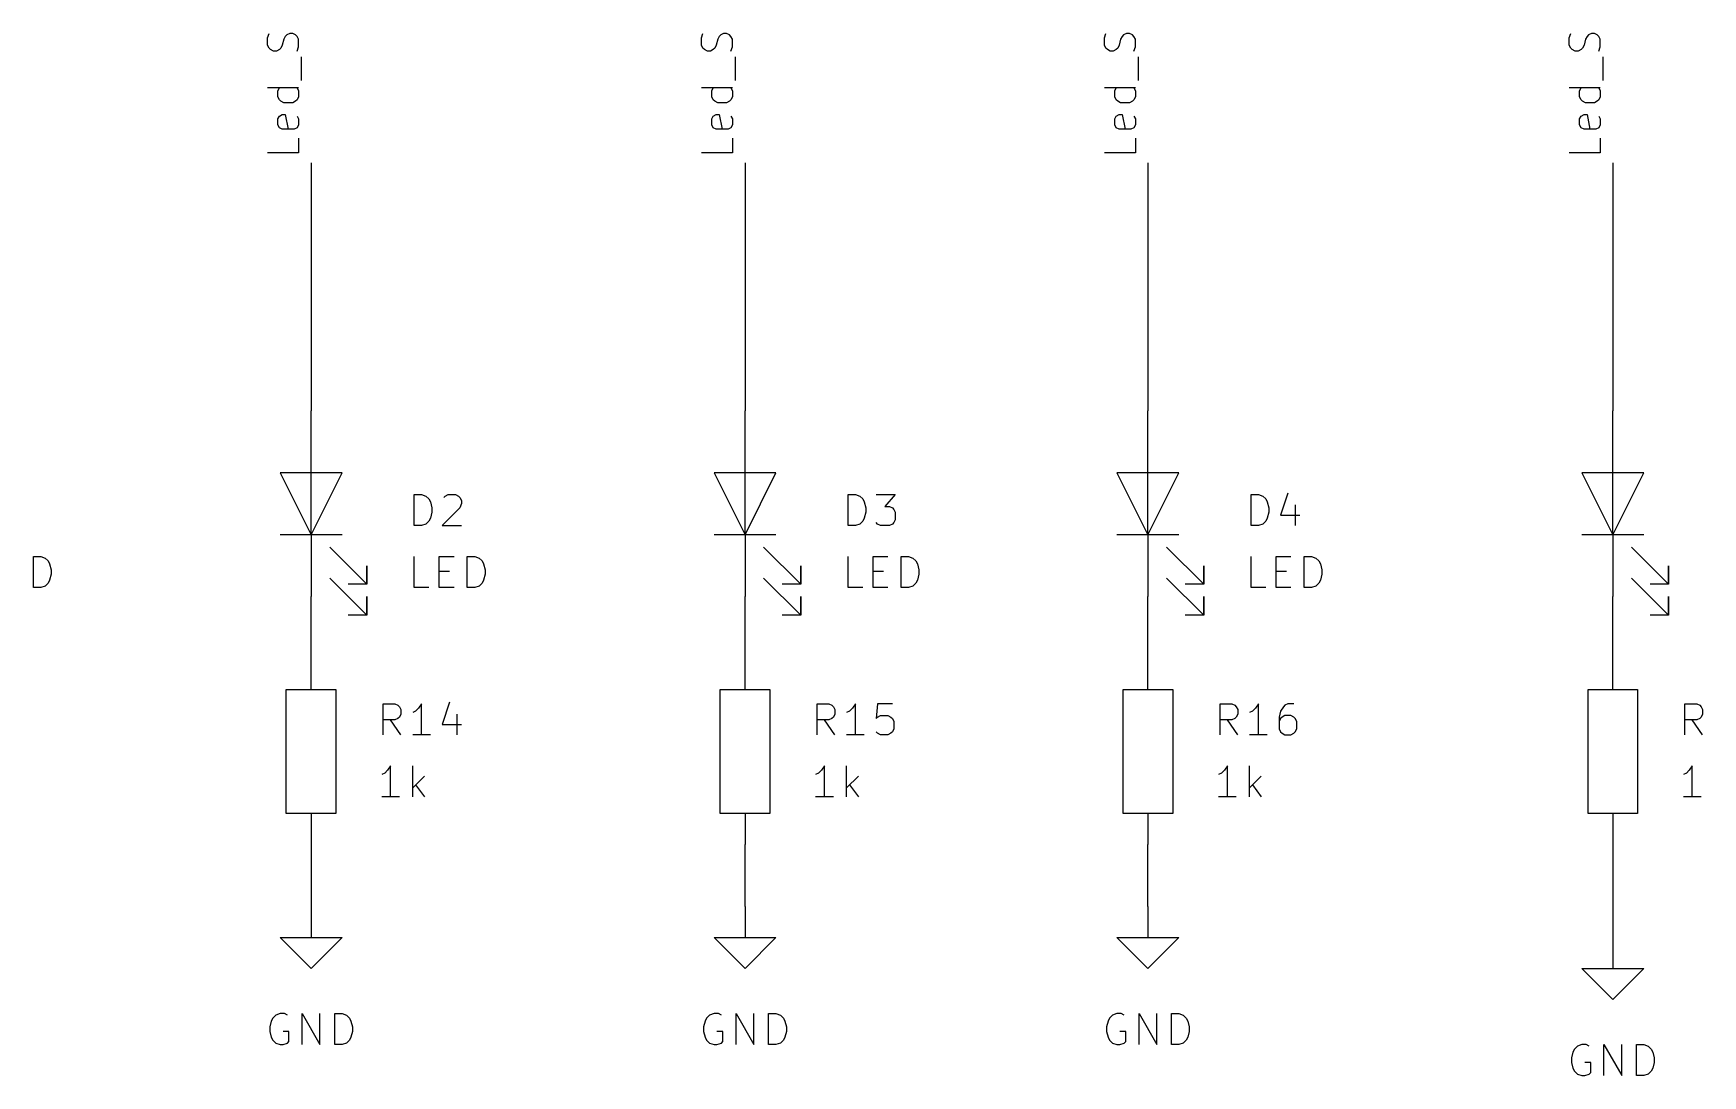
# Model space of a CAD drawing. Extents: x 0.4 to 11.3, y -7.9 to -0.4.
# Drawn here: x 5.852 to 8.545, y -5.673 to -3.991 of the extents above; entities that cross this region are included whole.
import ezdxf

# ---------------------------------------------------------------- set-up
doc = ezdxf.new("R2010")
doc.units = 0
doc.header["$MEASUREMENT"] = 0
for name, color, linetype in [('CYAN2', 4, 'CONTINUOUS'), ('GRAY1', 251, 'CONTINUOUS'), ('GREEN3', 91, 'CONTINUOUS'), ('RED2', 1, 'CONTINUOUS')]:
    doc.layers.add(name, color=color, linetype=linetype)

msp = doc.modelspace()

# ---------------------------------------------------------------- linework, layer by layer
at = {"layer": 'CYAN2', "linetype": 'CONTINUOUS'}
for p, q in [((6.4663, -4.7853), (6.4663, -4.7353)), ((6.4663, -4.7353), (6.4782, -4.7353)), ((6.4782, -4.7353), (6.4853, -4.7377)), ((6.4853, -4.7377), (6.4901, -4.7424)), ((6.5139, -4.7401), (6.5163, -4.7377)), ((6.5163, -4.7377), (6.521, -4.7353)), ((6.521, -4.7353), (6.5329, -4.7353)), ((6.5329, -4.7353), (6.5377, -4.7377)), ((6.5377, -4.7377), (6.5401, -4.7401)), ((7.1663, -4.7853), (7.1663, -4.7353)), ((7.1663, -4.7353), (7.1782, -4.7353)), ((7.1782, -4.7353), (7.1853, -4.7377)), ((7.1853, -4.7377), (7.1901, -4.7424)), ((7.2115, -4.7353), (7.2425, -4.7353)), ((7.2425, -4.7353), (7.2258, -4.7543)), ((7.8163, -4.7853), (7.8163, -4.7353)), ((7.8163, -4.7353), (7.8282, -4.7353)), ((7.8282, -4.7353), (7.8353, -4.7377)), ((7.8353, -4.7377), (7.8401, -4.7424)), ((7.8758, -4.7329), (7.8639, -4.7686)), ((6.4901, -4.7424), (6.4925, -4.7472)), ((6.4925, -4.7472), (6.4949, -4.7567)), ((6.4949, -4.7639), (6.4925, -4.7734)), ((6.4949, -4.7567), (6.4949, -4.7639)), ((6.5401, -4.7567), (6.5115, -4.7853)), ((6.5401, -4.7401), (6.5425, -4.7448)), ((6.5425, -4.7496), (6.5401, -4.7567)), ((6.5425, -4.7448), (6.5425, -4.7496)), ((7.1901, -4.7424), (7.1925, -4.7472)), ((7.1925, -4.7472), (7.1949, -4.7567)), ((7.1949, -4.7639), (7.1925, -4.7734)), ((7.1949, -4.7567), (7.1949, -4.7639)), ((7.2258, -4.7543), (7.2329, -4.7543)), ((7.2329, -4.7543), (7.2377, -4.7567)), ((7.2377, -4.7567), (7.2401, -4.7591)), ((7.2401, -4.7591), (7.2425, -4.7639)), ((7.2425, -4.7639), (7.2425, -4.7758)), ((7.8401, -4.7424), (7.8425, -4.7472)), ((7.8425, -4.7472), (7.8449, -4.7567)), ((7.8449, -4.7639), (7.8425, -4.7734)), ((7.8449, -4.7567), (7.8449, -4.7639)), ((7.8877, -4.752), (7.8877, -4.7853)), ((6.4782, -4.7853), (6.4663, -4.7853)), ((6.4853, -4.7829), (6.4782, -4.7853)), ((6.4901, -4.7782), (6.4853, -4.7829)), ((6.4925, -4.7734), (6.4901, -4.7782)), ((6.5115, -4.7853), (6.5425, -4.7853)), ((7.1782, -4.7853), (7.1663, -4.7853)), ((7.1853, -4.7829), (7.1782, -4.7853)), ((7.1901, -4.7782), (7.1853, -4.7829)), ((7.1925, -4.7734), (7.1901, -4.7782)), ((7.2139, -4.7829), (7.2115, -4.7805)), ((7.2187, -4.7853), (7.2139, -4.7829)), ((7.2329, -4.7853), (7.2187, -4.7853)), ((7.2377, -4.7829), (7.2329, -4.7853)), ((7.2401, -4.7805), (7.2377, -4.7829)), ((7.2425, -4.7758), (7.2401, -4.7805)), ((7.8282, -4.7853), (7.8163, -4.7853)), ((7.8353, -4.7829), (7.8282, -4.7853)), ((7.8401, -4.7782), (7.8353, -4.7829)), ((7.8425, -4.7734), (7.8401, -4.7782)), ((7.8639, -4.7686), (7.8949, -4.7686)), ((5.852, -4.8853), (5.852, -4.8353)), ((5.852, -4.8353), (5.8639, -4.8353)), ((5.8639, -4.8353), (5.871, -4.8377)), ((5.871, -4.8377), (5.8758, -4.8424)), ((5.8758, -4.8424), (5.8782, -4.8472)), ((6.4663, -4.8853), (6.4663, -4.8353)), ((6.5068, -4.8853), (6.5068, -4.8353)), ((6.5068, -4.8353), (6.5306, -4.8353)), ((6.552, -4.8853), (6.552, -4.8353)), ((6.552, -4.8353), (6.5639, -4.8353)), ((6.5639, -4.8353), (6.571, -4.8377)), ((6.571, -4.8377), (6.5758, -4.8424)), ((6.5758, -4.8424), (6.5782, -4.8472)), ((7.1663, -4.8853), (7.1663, -4.8353)), ((7.2068, -4.8853), (7.2068, -4.8353)), ((7.2068, -4.8353), (7.2306, -4.8353)), ((7.252, -4.8853), (7.252, -4.8353)), ((7.252, -4.8353), (7.2639, -4.8353)), ((7.2639, -4.8353), (7.271, -4.8377)), ((7.271, -4.8377), (7.2758, -4.8424)), ((7.2758, -4.8424), (7.2782, -4.8472)), ((7.8163, -4.8853), (7.8163, -4.8353)), ((7.8568, -4.8853), (7.8568, -4.8353)), ((7.8568, -4.8353), (7.8806, -4.8353)), ((7.902, -4.8853), (7.902, -4.8353)), ((7.902, -4.8353), (7.9139, -4.8353)), ((7.9139, -4.8353), (7.921, -4.8377)), ((7.921, -4.8377), (7.9258, -4.8424)), ((7.9258, -4.8424), (7.9282, -4.8472)), ((5.8782, -4.8734), (5.8758, -4.8782)), ((5.8782, -4.8472), (5.8806, -4.8567)), ((5.8806, -4.8639), (5.8782, -4.8734)), ((5.8806, -4.8567), (5.8806, -4.8639)), ((6.5068, -4.8591), (6.5234, -4.8591)), ((6.5782, -4.8734), (6.5758, -4.8782)), ((6.5782, -4.8472), (6.5806, -4.8567)), ((6.5806, -4.8639), (6.5782, -4.8734)), ((6.5806, -4.8567), (6.5806, -4.8639)), ((7.2068, -4.8591), (7.2234, -4.8591)), ((7.2782, -4.8734), (7.2758, -4.8782)), ((7.2782, -4.8472), (7.2806, -4.8567)), ((7.2806, -4.8639), (7.2782, -4.8734)), ((7.2806, -4.8567), (7.2806, -4.8639)), ((7.8568, -4.8591), (7.8734, -4.8591)), ((7.9282, -4.8734), (7.9258, -4.8782)), ((7.9282, -4.8472), (7.9306, -4.8567)), ((7.9306, -4.8639), (7.9282, -4.8734)), ((7.9306, -4.8567), (7.9306, -4.8639)), ((5.8639, -4.8853), (5.852, -4.8853)), ((5.871, -4.8829), (5.8639, -4.8853)), ((5.8758, -4.8782), (5.871, -4.8829)), ((6.4901, -4.8853), (6.4663, -4.8853)), ((6.5306, -4.8853), (6.5068, -4.8853)), ((6.5639, -4.8853), (6.552, -4.8853)), ((6.571, -4.8829), (6.5639, -4.8853)), ((6.5758, -4.8782), (6.571, -4.8829)), ((7.1901, -4.8853), (7.1663, -4.8853)), ((7.2306, -4.8853), (7.2068, -4.8853)), ((7.2639, -4.8853), (7.252, -4.8853)), ((7.271, -4.8829), (7.2639, -4.8853)), ((7.2758, -4.8782), (7.271, -4.8829)), ((7.8401, -4.8853), (7.8163, -4.8853)), ((7.8806, -4.8853), (7.8568, -4.8853)), ((7.9139, -4.8853), (7.902, -4.8853)), ((7.921, -4.8829), (7.9139, -4.8853)), ((7.9258, -4.8782), (7.921, -4.8829)), ((6.4163, -5.1228), (6.4163, -5.0728)), ((6.4163, -5.0728), (6.4353, -5.0728)), ((6.4353, -5.0728), (6.4401, -5.0752)), ((6.4401, -5.0752), (6.4425, -5.0776)), ((6.4425, -5.0776), (6.4449, -5.0823)), ((6.4449, -5.0895), (6.4425, -5.0942)), ((6.4449, -5.0823), (6.4449, -5.0895)), ((6.4687, -5.0847), (6.4639, -5.0871)), ((6.4734, -5.0799), (6.4687, -5.0847)), ((6.4782, -5.0728), (6.4734, -5.0799)), ((6.4782, -5.1228), (6.4782, -5.0728)), ((6.5234, -5.0704), (6.5115, -5.1061)), ((6.5353, -5.0895), (6.5353, -5.1228)), ((7.1163, -5.1228), (7.1163, -5.0728)), ((7.1163, -5.0728), (7.1353, -5.0728)), ((7.1353, -5.0728), (7.1401, -5.0752)), ((7.1401, -5.0752), (7.1425, -5.0776)), ((7.1425, -5.0776), (7.1449, -5.0823)), ((7.1449, -5.0895), (7.1425, -5.0942)), ((7.1449, -5.0823), (7.1449, -5.0895)), ((7.1687, -5.0847), (7.1639, -5.0871)), ((7.1734, -5.0799), (7.1687, -5.0847)), ((7.1782, -5.0728), (7.1734, -5.0799)), ((7.1782, -5.1228), (7.1782, -5.0728)), ((7.2139, -5.0728), (7.2115, -5.0966)), ((7.2377, -5.0728), (7.2139, -5.0728)), ((7.7663, -5.1228), (7.7663, -5.0728)), ((7.7663, -5.0728), (7.7853, -5.0728)), ((7.7853, -5.0728), (7.7901, -5.0752)), ((7.7901, -5.0752), (7.7925, -5.0776)), ((7.7925, -5.0776), (7.7949, -5.0823)), ((7.7949, -5.0895), (7.7925, -5.0942)), ((7.7949, -5.0823), (7.7949, -5.0895)), ((7.8187, -5.0847), (7.8139, -5.0871)), ((7.8234, -5.0799), (7.8187, -5.0847)), ((7.8282, -5.0728), (7.8234, -5.0799)), ((7.8282, -5.1228), (7.8282, -5.0728)), ((7.8639, -5.0847), (7.8615, -5.0942)), ((7.8687, -5.0776), (7.8639, -5.0847)), ((7.871, -5.0752), (7.8687, -5.0776)), ((7.8758, -5.0728), (7.871, -5.0752)), ((7.8853, -5.0728), (7.8758, -5.0728)), ((8.5163, -5.1228), (8.5163, -5.0728)), ((8.5163, -5.0728), (8.5353, -5.0728)), ((8.5353, -5.0728), (8.5401, -5.0752)), ((8.5401, -5.0752), (8.5425, -5.0776)), ((8.5425, -5.0776), (8.5449, -5.0823)), ((8.5449, -5.0895), (8.5425, -5.0942)), ((8.5449, -5.0823), (8.5449, -5.0895)), ((6.4353, -5.099), (6.4163, -5.099)), ((6.4449, -5.1228), (6.4282, -5.099)), ((6.4401, -5.0966), (6.4353, -5.099)), ((6.4425, -5.0942), (6.4401, -5.0966)), ((6.5115, -5.1061), (6.5425, -5.1061)), ((7.1353, -5.099), (7.1163, -5.099)), ((7.1449, -5.1228), (7.1282, -5.099)), ((7.1401, -5.0966), (7.1353, -5.099)), ((7.1425, -5.0942), (7.1401, -5.0966)), ((7.2115, -5.0966), (7.2139, -5.0942)), ((7.2139, -5.0942), (7.2187, -5.0918)), ((7.2187, -5.0918), (7.2306, -5.0918)), ((7.2306, -5.0918), (7.2353, -5.0942)), ((7.2353, -5.0942), (7.2377, -5.0966)), ((7.2377, -5.0966), (7.2401, -5.1014)), ((7.2401, -5.1133), (7.2377, -5.118)), ((7.2401, -5.1014), (7.2401, -5.1133)), ((7.7853, -5.099), (7.7663, -5.099)), ((7.7949, -5.1228), (7.7782, -5.099)), ((7.7901, -5.0966), (7.7853, -5.099)), ((7.7925, -5.0942), (7.7901, -5.0966)), ((7.8615, -5.0942), (7.8615, -5.1133)), ((7.8639, -5.0966), (7.8615, -5.1014)), ((7.8615, -5.1133), (7.8639, -5.118)), ((7.8663, -5.0942), (7.8639, -5.0966)), ((7.871, -5.0918), (7.8663, -5.0942)), ((7.8806, -5.0918), (7.871, -5.0918)), ((7.8853, -5.0942), (7.8806, -5.0918)), ((7.8877, -5.0966), (7.8853, -5.0942)), ((7.8901, -5.1014), (7.8877, -5.0966)), ((7.8877, -5.118), (7.8901, -5.1133)), ((7.8901, -5.1133), (7.8901, -5.1014)), ((8.5353, -5.099), (8.5163, -5.099)), ((8.5449, -5.1228), (8.5282, -5.099)), ((8.5401, -5.0966), (8.5353, -5.099)), ((8.5425, -5.0942), (8.5401, -5.0966)), ((6.4925, -5.1228), (6.4639, -5.1228)), ((7.1925, -5.1228), (7.1639, -5.1228)), ((7.2139, -5.1204), (7.2115, -5.118)), ((7.2187, -5.1228), (7.2139, -5.1204)), ((7.2306, -5.1228), (7.2187, -5.1228)), ((7.2353, -5.1204), (7.2306, -5.1228)), ((7.2377, -5.118), (7.2353, -5.1204)), ((7.8425, -5.1228), (7.8139, -5.1228)), ((7.8639, -5.118), (7.8663, -5.1204)), ((7.8663, -5.1204), (7.871, -5.1228)), ((7.871, -5.1228), (7.8806, -5.1228)), ((7.8806, -5.1228), (7.8853, -5.1204)), ((7.8853, -5.1204), (7.8877, -5.118)), ((6.4187, -5.1847), (6.4139, -5.1871)), ((6.4234, -5.1799), (6.4187, -5.1847)), ((6.4282, -5.1728), (6.4234, -5.1799)), ((6.4282, -5.2228), (6.4282, -5.1728)), ((6.4639, -5.2228), (6.4639, -5.1728)), ((6.4829, -5.1895), (6.4639, -5.2085)), ((7.1187, -5.1847), (7.1139, -5.1871)), ((7.1234, -5.1799), (7.1187, -5.1847)), ((7.1282, -5.1728), (7.1234, -5.1799)), ((7.1282, -5.2228), (7.1282, -5.1728)), ((7.1639, -5.2228), (7.1639, -5.1728)), ((7.1829, -5.1895), (7.1639, -5.2085)), ((7.7687, -5.1847), (7.7639, -5.1871)), ((7.7734, -5.1799), (7.7687, -5.1847)), ((7.7782, -5.1728), (7.7734, -5.1799)), ((7.7782, -5.2228), (7.7782, -5.1728)), ((7.8139, -5.2228), (7.8139, -5.1728)), ((7.8329, -5.1895), (7.8139, -5.2085)), ((8.5187, -5.1847), (8.5139, -5.1871)), ((8.5234, -5.1799), (8.5187, -5.1847)), ((8.5282, -5.1728), (8.5234, -5.1799)), ((8.5282, -5.2228), (8.5282, -5.1728)), ((6.4425, -5.2228), (6.4139, -5.2228)), ((6.4687, -5.2038), (6.4829, -5.2228)), ((7.1425, -5.2228), (7.1139, -5.2228)), ((7.1687, -5.2038), (7.1829, -5.2228)), ((7.7925, -5.2228), (7.7639, -5.2228)), ((7.8187, -5.2038), (7.8329, -5.2228)), ((8.5425, -5.2228), (8.5139, -5.2228)), ((6.25, -5.5728), (6.2429, -5.5752)), ((6.2571, -5.5728), (6.25, -5.5728)), ((6.2619, -5.5752), (6.2571, -5.5728)), ((6.2857, -5.6228), (6.2857, -5.5728)), ((6.2857, -5.5728), (6.3143, -5.6228)), ((6.3143, -5.6228), (6.3143, -5.5728)), ((6.3381, -5.6228), (6.3381, -5.5728)), ((6.3381, -5.5728), (6.35, -5.5728)), ((6.35, -5.5728), (6.3571, -5.5752)), ((6.95, -5.5728), (6.9429, -5.5752)), ((6.9571, -5.5728), (6.95, -5.5728)), ((6.9619, -5.5752), (6.9571, -5.5728)), ((6.9857, -5.6228), (6.9857, -5.5728)), ((6.9857, -5.5728), (7.0143, -5.6228)), ((7.0143, -5.6228), (7.0143, -5.5728)), ((7.0381, -5.6228), (7.0381, -5.5728)), ((7.0381, -5.5728), (7.05, -5.5728)), ((7.05, -5.5728), (7.0571, -5.5752)), ((7.6, -5.5728), (7.5929, -5.5752)), ((7.6071, -5.5728), (7.6, -5.5728)), ((7.6119, -5.5752), (7.6071, -5.5728)), ((7.6357, -5.6228), (7.6357, -5.5728)), ((7.6357, -5.5728), (7.6643, -5.6228)), ((7.6643, -5.6228), (7.6643, -5.5728)), ((7.6881, -5.6228), (7.6881, -5.5728)), ((7.6881, -5.5728), (7.7, -5.5728)), ((7.7, -5.5728), (7.7071, -5.5752)), ((6.2357, -5.5847), (6.2333, -5.5942)), ((6.2333, -5.5942), (6.2333, -5.6014)), ((6.2381, -5.5799), (6.2357, -5.5847)), ((6.2429, -5.5752), (6.2381, -5.5799)), ((6.3571, -5.5752), (6.3619, -5.5799)), ((6.3619, -5.5799), (6.3643, -5.5847)), ((6.3643, -5.5847), (6.3667, -5.5942)), ((6.3667, -5.5942), (6.3667, -5.6014)), ((6.9357, -5.5847), (6.9333, -5.5942)), ((6.9333, -5.5942), (6.9333, -5.6014)), ((6.9381, -5.5799), (6.9357, -5.5847)), ((6.9429, -5.5752), (6.9381, -5.5799)), ((7.0571, -5.5752), (7.0619, -5.5799)), ((7.0619, -5.5799), (7.0643, -5.5847)), ((7.0643, -5.5847), (7.0667, -5.5942)), ((7.0667, -5.5942), (7.0667, -5.6014)), ((7.5857, -5.5847), (7.5833, -5.5942)), ((7.5833, -5.5942), (7.5833, -5.6014)), ((7.5881, -5.5799), (7.5857, -5.5847)), ((7.5929, -5.5752), (7.5881, -5.5799)), ((7.7071, -5.5752), (7.7119, -5.5799)), ((7.7119, -5.5799), (7.7143, -5.5847)), ((7.7143, -5.5847), (7.7167, -5.5942)), ((7.7167, -5.5942), (7.7167, -5.6014)), ((6.2333, -5.6014), (6.2357, -5.6109)), ((6.2357, -5.6109), (6.2381, -5.6157)), ((6.2381, -5.6157), (6.2429, -5.6204)), ((6.2429, -5.6204), (6.25, -5.6228)), ((6.25, -5.6228), (6.2548, -5.6228)), ((6.2643, -5.6014), (6.2548, -5.6014)), ((6.2548, -5.6228), (6.2619, -5.6204)), ((6.2619, -5.6204), (6.2643, -5.618)), ((6.2643, -5.618), (6.2643, -5.6014)), ((6.35, -5.6228), (6.3381, -5.6228)), ((6.3571, -5.6204), (6.35, -5.6228)), ((6.3619, -5.6157), (6.3571, -5.6204)), ((6.3643, -5.6109), (6.3619, -5.6157)), ((6.3667, -5.6014), (6.3643, -5.6109)), ((6.9333, -5.6014), (6.9357, -5.6109)), ((6.9357, -5.6109), (6.9381, -5.6157)), ((6.9381, -5.6157), (6.9429, -5.6204)), ((6.9429, -5.6204), (6.95, -5.6228)), ((6.95, -5.6228), (6.9548, -5.6228)), ((6.9643, -5.6014), (6.9548, -5.6014)), ((6.9548, -5.6228), (6.9619, -5.6204)), ((6.9619, -5.6204), (6.9643, -5.618)), ((6.9643, -5.618), (6.9643, -5.6014)), ((7.05, -5.6228), (7.0381, -5.6228)), ((7.0571, -5.6204), (7.05, -5.6228)), ((7.0619, -5.6157), (7.0571, -5.6204)), ((7.0643, -5.6109), (7.0619, -5.6157)), ((7.0667, -5.6014), (7.0643, -5.6109)), ((7.5833, -5.6014), (7.5857, -5.6109)), ((7.5857, -5.6109), (7.5881, -5.6157)), ((7.5881, -5.6157), (7.5929, -5.6204)), ((7.5929, -5.6204), (7.6, -5.6228)), ((7.6, -5.6228), (7.6048, -5.6228)), ((7.6143, -5.6014), (7.6048, -5.6014)), ((7.6048, -5.6228), (7.6119, -5.6204)), ((7.6119, -5.6204), (7.6143, -5.618)), ((7.6143, -5.618), (7.6143, -5.6014)), ((7.7, -5.6228), (7.6881, -5.6228)), ((7.7071, -5.6204), (7.7, -5.6228)), ((7.7119, -5.6157), (7.7071, -5.6204)), ((7.7143, -5.6109), (7.7119, -5.6157)), ((7.7167, -5.6014), (7.7143, -5.6109)), ((8.3429, -5.6252), (8.3381, -5.6299)), ((8.35, -5.6228), (8.3429, -5.6252)), ((8.3571, -5.6228), (8.35, -5.6228)), ((8.3619, -5.6252), (8.3571, -5.6228)), ((8.3857, -5.6728), (8.3857, -5.6228)), ((8.3857, -5.6228), (8.4143, -5.6728)), ((8.4143, -5.6728), (8.4143, -5.6228)), ((8.4381, -5.6728), (8.4381, -5.6228)), ((8.4381, -5.6228), (8.45, -5.6228)), ((8.45, -5.6228), (8.4571, -5.6252)), ((8.4571, -5.6252), (8.4619, -5.6299)), ((8.3357, -5.6347), (8.3333, -5.6442)), ((8.3333, -5.6442), (8.3333, -5.6514)), ((8.3333, -5.6514), (8.3357, -5.6609)), ((8.3381, -5.6299), (8.3357, -5.6347)), ((8.3643, -5.6514), (8.3548, -5.6514)), ((8.3643, -5.668), (8.3643, -5.6514)), ((8.4619, -5.6299), (8.4643, -5.6347)), ((8.4643, -5.6347), (8.4667, -5.6442)), ((8.4667, -5.6514), (8.4643, -5.6609)), ((8.4667, -5.6442), (8.4667, -5.6514)), ((8.3357, -5.6609), (8.3381, -5.6657)), ((8.3381, -5.6657), (8.3429, -5.6704)), ((8.3429, -5.6704), (8.35, -5.6728)), ((8.35, -5.6728), (8.3548, -5.6728)), ((8.3548, -5.6728), (8.3619, -5.6704)), ((8.3619, -5.6704), (8.3643, -5.668)), ((8.45, -5.6728), (8.4381, -5.6728)), ((8.4571, -5.6704), (8.45, -5.6728)), ((8.4619, -5.6657), (8.4571, -5.6704)), ((8.4643, -5.6609), (8.4619, -5.6657))]:
    msp.add_line(p, q, dxfattribs=at)
at = {"layer": 'GRAY1', "linetype": 'CONTINUOUS'}
for p, q in [((6.2298, -3.9983), (6.2322, -3.9911)), ((6.2298, -4.0102), (6.2298, -3.9983)), ((6.2322, -4.0149), (6.2298, -4.0102)), ((6.2536, -4.0102), (6.2512, -4.0149)), ((6.256, -4.0006), (6.2536, -4.0102)), ((6.2584, -3.9959), (6.256, -4.0006)), ((6.2608, -3.9935), (6.2584, -3.9959)), ((6.2655, -3.9911), (6.2608, -3.9935)), ((6.2703, -3.9911), (6.2655, -3.9911)), ((6.275, -3.9935), (6.2703, -3.9911)), ((6.2774, -3.9959), (6.275, -3.9935)), ((6.2798, -4.0006), (6.2774, -3.9959)), ((6.2798, -4.0126), (6.2798, -4.0006)), ((6.9298, -3.9983), (6.9322, -3.9911)), ((6.9298, -4.0102), (6.9298, -3.9983)), ((6.9322, -4.0149), (6.9298, -4.0102)), ((6.9536, -4.0102), (6.9512, -4.0149)), ((6.956, -4.0006), (6.9536, -4.0102)), ((6.9584, -3.9959), (6.956, -4.0006)), ((6.9608, -3.9935), (6.9584, -3.9959)), ((6.9655, -3.9911), (6.9608, -3.9935)), ((6.9703, -3.9911), (6.9655, -3.9911)), ((6.975, -3.9935), (6.9703, -3.9911)), ((6.9774, -3.9959), (6.975, -3.9935)), ((6.9798, -4.0006), (6.9774, -3.9959)), ((6.9798, -4.0126), (6.9798, -4.0006)), ((7.5798, -3.9983), (7.5822, -3.9911)), ((7.5798, -4.0102), (7.5798, -3.9983)), ((7.5822, -4.0149), (7.5798, -4.0102)), ((7.6036, -4.0102), (7.6012, -4.0149)), ((7.606, -4.0006), (7.6036, -4.0102)), ((7.6084, -3.9959), (7.606, -4.0006)), ((7.6108, -3.9935), (7.6084, -3.9959)), ((7.6155, -3.9911), (7.6108, -3.9935)), ((7.6203, -3.9911), (7.6155, -3.9911)), ((7.625, -3.9935), (7.6203, -3.9911)), ((7.6274, -3.9959), (7.625, -3.9935)), ((7.6298, -4.0006), (7.6274, -3.9959)), ((7.6298, -4.0126), (7.6298, -4.0006)), ((8.3298, -3.9983), (8.3322, -3.9911)), ((8.3298, -4.0102), (8.3298, -3.9983)), ((8.3322, -4.0149), (8.3298, -4.0102)), ((8.3536, -4.0102), (8.3512, -4.0149)), ((8.356, -4.0006), (8.3536, -4.0102)), ((8.3584, -3.9959), (8.356, -4.0006)), ((8.3608, -3.9935), (8.3584, -3.9959)), ((8.3655, -3.9911), (8.3608, -3.9935)), ((8.3703, -3.9911), (8.3655, -3.9911)), ((8.375, -3.9935), (8.3703, -3.9911)), ((8.3774, -3.9959), (8.375, -3.9935)), ((8.3798, -4.0006), (8.3774, -3.9959)), ((8.3798, -4.0126), (8.3798, -4.0006)), ((6.2346, -4.0173), (6.2322, -4.0149)), ((6.2393, -4.0197), (6.2346, -4.0173)), ((6.2441, -4.0197), (6.2393, -4.0197)), ((6.2488, -4.0173), (6.2441, -4.0197)), ((6.2512, -4.0149), (6.2488, -4.0173)), ((6.2774, -4.0197), (6.2798, -4.0126)), ((6.2846, -4.0673), (6.2846, -4.0292)), ((6.9346, -4.0173), (6.9322, -4.0149)), ((6.9393, -4.0197), (6.9346, -4.0173)), ((6.9441, -4.0197), (6.9393, -4.0197)), ((6.9488, -4.0173), (6.9441, -4.0197)), ((6.9512, -4.0149), (6.9488, -4.0173)), ((6.9774, -4.0197), (6.9798, -4.0126)), ((6.9846, -4.0673), (6.9846, -4.0292)), ((7.5846, -4.0173), (7.5822, -4.0149)), ((7.5893, -4.0197), (7.5846, -4.0173)), ((7.5941, -4.0197), (7.5893, -4.0197)), ((7.5988, -4.0173), (7.5941, -4.0197)), ((7.6012, -4.0149), (7.5988, -4.0173)), ((7.6274, -4.0197), (7.6298, -4.0126)), ((7.6346, -4.0673), (7.6346, -4.0292)), ((8.3346, -4.0173), (8.3322, -4.0149)), ((8.3393, -4.0197), (8.3346, -4.0173)), ((8.3441, -4.0197), (8.3393, -4.0197)), ((8.3488, -4.0173), (8.3441, -4.0197)), ((8.3512, -4.0149), (8.3488, -4.0173)), ((8.3774, -4.0197), (8.3798, -4.0126)), ((8.3846, -4.0673), (8.3846, -4.0292)), ((6.2798, -4.0792), (6.2298, -4.0792)), ((6.2465, -4.084), (6.2488, -4.0792)), ((6.2465, -4.0935), (6.2465, -4.084)), ((6.2774, -4.0792), (6.2798, -4.084)), ((6.2798, -4.084), (6.2798, -4.0935)), ((6.9798, -4.0792), (6.9298, -4.0792)), ((6.9465, -4.084), (6.9488, -4.0792)), ((6.9465, -4.0935), (6.9465, -4.084)), ((6.9774, -4.0792), (6.9798, -4.084)), ((6.9798, -4.084), (6.9798, -4.0935)), ((7.6298, -4.0792), (7.5798, -4.0792)), ((7.5965, -4.084), (7.5988, -4.0792)), ((7.5965, -4.0935), (7.5965, -4.084)), ((7.6274, -4.0792), (7.6298, -4.084)), ((7.6298, -4.084), (7.6298, -4.0935)), ((8.3798, -4.0792), (8.3298, -4.0792)), ((8.3465, -4.084), (8.3488, -4.0792)), ((8.3465, -4.0935), (8.3465, -4.084)), ((8.3774, -4.0792), (8.3798, -4.084)), ((8.3798, -4.084), (8.3798, -4.0935)), ((6.2488, -4.0983), (6.2465, -4.0935)), ((6.2512, -4.1006), (6.2488, -4.0983)), ((6.256, -4.103), (6.2512, -4.1006)), ((6.2703, -4.103), (6.256, -4.103)), ((6.275, -4.1006), (6.2703, -4.103)), ((6.2774, -4.0983), (6.275, -4.1006)), ((6.2798, -4.0935), (6.2774, -4.0983)), ((6.9488, -4.0983), (6.9465, -4.0935)), ((6.9512, -4.1006), (6.9488, -4.0983)), ((6.956, -4.103), (6.9512, -4.1006)), ((6.9703, -4.103), (6.956, -4.103)), ((6.975, -4.1006), (6.9703, -4.103)), ((6.9774, -4.0983), (6.975, -4.1006)), ((6.9798, -4.0935), (6.9774, -4.0983)), ((7.5988, -4.0983), (7.5965, -4.0935)), ((7.6012, -4.1006), (7.5988, -4.0983)), ((7.606, -4.103), (7.6012, -4.1006)), ((7.6203, -4.103), (7.606, -4.103)), ((7.625, -4.1006), (7.6203, -4.103)), ((7.6274, -4.0983), (7.625, -4.1006)), ((7.6298, -4.0935), (7.6274, -4.0983)), ((8.3488, -4.0983), (8.3465, -4.0935)), ((8.3512, -4.1006), (8.3488, -4.0983)), ((8.356, -4.103), (8.3512, -4.1006)), ((8.3703, -4.103), (8.356, -4.103)), ((8.375, -4.1006), (8.3703, -4.103)), ((8.3774, -4.0983), (8.375, -4.1006)), ((8.3798, -4.0935), (8.3774, -4.0983)), ((6.2465, -4.1292), (6.2488, -4.1245)), ((6.2465, -4.1387), (6.2465, -4.1292)), ((6.2488, -4.1435), (6.2465, -4.1387)), ((6.2488, -4.1245), (6.2536, -4.1221)), ((6.2536, -4.1459), (6.2488, -4.1435)), ((6.2536, -4.1221), (6.2584, -4.1221)), ((6.2727, -4.1459), (6.2536, -4.1459)), ((6.2584, -4.1221), (6.2631, -4.1459)), ((6.2774, -4.1435), (6.2727, -4.1459)), ((6.2774, -4.1245), (6.2798, -4.1292)), ((6.2798, -4.1387), (6.2774, -4.1435)), ((6.2798, -4.1292), (6.2798, -4.1387)), ((6.9465, -4.1292), (6.9488, -4.1245)), ((6.9465, -4.1387), (6.9465, -4.1292)), ((6.9488, -4.1435), (6.9465, -4.1387)), ((6.9488, -4.1245), (6.9536, -4.1221)), ((6.9536, -4.1459), (6.9488, -4.1435)), ((6.9536, -4.1221), (6.9584, -4.1221)), ((6.9727, -4.1459), (6.9536, -4.1459)), ((6.9584, -4.1221), (6.9631, -4.1459)), ((6.9774, -4.1435), (6.9727, -4.1459)), ((6.9774, -4.1245), (6.9798, -4.1292)), ((6.9798, -4.1387), (6.9774, -4.1435)), ((6.9798, -4.1292), (6.9798, -4.1387)), ((7.5965, -4.1292), (7.5988, -4.1245)), ((7.5965, -4.1387), (7.5965, -4.1292)), ((7.5988, -4.1435), (7.5965, -4.1387)), ((7.5988, -4.1245), (7.6036, -4.1221)), ((7.6036, -4.1459), (7.5988, -4.1435)), ((7.6036, -4.1221), (7.6084, -4.1221)), ((7.6227, -4.1459), (7.6036, -4.1459)), ((7.6084, -4.1221), (7.6131, -4.1459)), ((7.6274, -4.1435), (7.6227, -4.1459)), ((7.6274, -4.1245), (7.6298, -4.1292)), ((7.6298, -4.1387), (7.6274, -4.1435)), ((7.6298, -4.1292), (7.6298, -4.1387)), ((8.3465, -4.1292), (8.3488, -4.1245)), ((8.3465, -4.1387), (8.3465, -4.1292)), ((8.3488, -4.1435), (8.3465, -4.1387)), ((8.3488, -4.1245), (8.3536, -4.1221)), ((8.3536, -4.1459), (8.3488, -4.1435)), ((8.3536, -4.1221), (8.3584, -4.1221)), ((8.3727, -4.1459), (8.3536, -4.1459)), ((8.3584, -4.1221), (8.3631, -4.1459)), ((8.3774, -4.1435), (8.3727, -4.1459)), ((8.3774, -4.1245), (8.3798, -4.1292)), ((8.3798, -4.1387), (8.3774, -4.1435)), ((8.3798, -4.1292), (8.3798, -4.1387)), ((6.2798, -4.1602), (6.2798, -4.184)), ((6.9798, -4.1602), (6.9798, -4.184)), ((7.6298, -4.1602), (7.6298, -4.184)), ((8.3798, -4.1602), (8.3798, -4.184)), ((6.2798, -4.184), (6.2298, -4.184)), ((6.9798, -4.184), (6.9298, -4.184)), ((7.6298, -4.184), (7.5798, -4.184)), ((8.3798, -4.184), (8.3298, -4.184))]:
    msp.add_line(p, q, dxfattribs=at)
at = {"layer": 'GREEN3', "linetype": 'CONTINUOUS'}
for p, q in [((6.3, -4.2), (6.3, -4.6)), ((7, -4.2), (7, -4.6)), ((7.65, -4.2), (7.65, -4.6)), ((8.4, -4.2), (8.4, -4.6)), ((6.3, -5), (6.3, -4.9)), ((7, -5), (7, -4.9)), ((7.65, -5), (7.65, -4.9)), ((8.4, -5), (8.4, -4.9)), ((6.3, -5.3), (6.3, -5.4)), ((7, -5.4), (7, -5.3)), ((7.65, -5.4), (7.65, -5.3)), ((8.4, -5.3), (8.4, -5.45))]:
    msp.add_line(p, q, dxfattribs=at)
at = {"layer": 'RED2', "linetype": 'CONTINUOUS'}
for p, q in [((6.3, -4.7), (6.3, -4.6)), ((7, -4.7), (7, -4.6)), ((7.65, -4.7), (7.65, -4.6)), ((8.4, -4.7), (8.4, -4.6)), ((6.35, -4.7), (6.25, -4.7)), ((6.25, -4.7), (6.3, -4.8)), ((6.3, -4.8), (6.3, -4.7)), ((6.3, -4.8), (6.35, -4.7)), ((7.05, -4.7), (6.95, -4.7)), ((6.95, -4.7), (7, -4.8)), ((7, -4.8), (7, -4.7)), ((7, -4.8), (7.05, -4.7)), ((7.7, -4.7), (7.6, -4.7)), ((7.6, -4.7), (7.65, -4.8)), ((7.65, -4.8), (7.65, -4.7)), ((7.65, -4.8), (7.7, -4.7)), ((8.45, -4.7), (8.35, -4.7)), ((8.35, -4.7), (8.4, -4.8)), ((8.4, -4.8), (8.4, -4.7)), ((8.4, -4.8), (8.45, -4.7)), ((6.35, -4.8), (6.25, -4.8)), ((6.3, -4.8), (6.3, -4.9)), ((6.33, -4.82), (6.39, -4.88)), ((7.05, -4.8), (6.95, -4.8)), ((7, -4.8), (7, -4.9)), ((7.03, -4.82), (7.09, -4.88)), ((7.7, -4.8), (7.6, -4.8)), ((7.65, -4.8), (7.65, -4.9)), ((7.68, -4.82), (7.74, -4.88)), ((8.45, -4.8), (8.35, -4.8)), ((8.4, -4.8), (8.4, -4.9)), ((8.43, -4.82), (8.49, -4.88)), ((6.33, -4.87), (6.39, -4.93)), ((6.39, -4.88), (6.39, -4.85)), ((6.39, -4.85), (6.39, -4.88)), ((7.03, -4.87), (7.09, -4.93)), ((7.09, -4.88), (7.09, -4.85)), ((7.09, -4.85), (7.09, -4.88)), ((7.68, -4.87), (7.74, -4.93)), ((7.74, -4.88), (7.74, -4.85)), ((7.74, -4.85), (7.74, -4.88)), ((8.43, -4.87), (8.49, -4.93)), ((8.49, -4.88), (8.49, -4.85)), ((8.49, -4.85), (8.49, -4.88)), ((6.39, -4.88), (6.36, -4.88)), ((6.39, -4.93), (6.39, -4.9)), ((6.39, -4.9), (6.39, -4.93)), ((7.09, -4.88), (7.06, -4.88)), ((7.09, -4.93), (7.09, -4.9)), ((7.09, -4.9), (7.09, -4.93)), ((7.74, -4.88), (7.71, -4.88)), ((7.74, -4.93), (7.74, -4.9)), ((7.74, -4.9), (7.74, -4.93)), ((8.49, -4.88), (8.46, -4.88)), ((8.49, -4.93), (8.49, -4.9)), ((8.49, -4.9), (8.49, -4.93)), ((6.39, -4.93), (6.36, -4.93)), ((7.09, -4.93), (7.06, -4.93)), ((7.74, -4.93), (7.71, -4.93)), ((8.49, -4.93), (8.46, -4.93)), ((6.3, -5.05), (6.3, -5)), ((7, -5.05), (7, -5)), ((7.65, -5.05), (7.65, -5)), ((8.4, -5.05), (8.4, -5)), ((6.26, -5.25), (6.26, -5.05)), ((6.26, -5.05), (6.34, -5.05)), ((6.34, -5.05), (6.34, -5.25)), ((6.96, -5.25), (6.96, -5.05)), ((6.96, -5.05), (7.04, -5.05)), ((7.04, -5.05), (7.04, -5.25)), ((7.61, -5.25), (7.61, -5.05)), ((7.61, -5.05), (7.69, -5.05)), ((7.69, -5.05), (7.69, -5.25)), ((8.36, -5.25), (8.36, -5.05)), ((8.36, -5.05), (8.44, -5.05)), ((8.44, -5.05), (8.44, -5.25)), ((6.34, -5.25), (6.26, -5.25)), ((6.3, -5.25), (6.3, -5.3)), ((7.04, -5.25), (6.96, -5.25)), ((7, -5.25), (7, -5.3)), ((7.69, -5.25), (7.61, -5.25)), ((7.65, -5.25), (7.65, -5.3)), ((8.44, -5.25), (8.36, -5.25)), ((8.4, -5.25), (8.4, -5.3)), ((6.3, -5.4), (6.3, -5.45)), ((7, -5.4), (7, -5.45)), ((7.65, -5.4), (7.65, -5.45)), ((6.3, -5.5), (6.25, -5.45)), ((6.25, -5.45), (6.3, -5.45)), ((6.3, -5.45), (6.35, -5.45)), ((6.35, -5.45), (6.3, -5.5)), ((7, -5.5), (6.95, -5.45)), ((6.95, -5.45), (7, -5.45)), ((7, -5.45), (7.05, -5.45)), ((7.05, -5.45), (7, -5.5)), ((7.65, -5.5), (7.6, -5.45)), ((7.6, -5.45), (7.65, -5.45)), ((7.65, -5.45), (7.7, -5.45)), ((7.7, -5.45), (7.65, -5.5)), ((8.4, -5.45), (8.4, -5.5)), ((8.4, -5.55), (8.35, -5.5)), ((8.35, -5.5), (8.4, -5.5)), ((8.4, -5.5), (8.45, -5.5)), ((8.45, -5.5), (8.4, -5.55))]:
    msp.add_line(p, q, dxfattribs=at)

doc.saveas('drawing.dxf')
